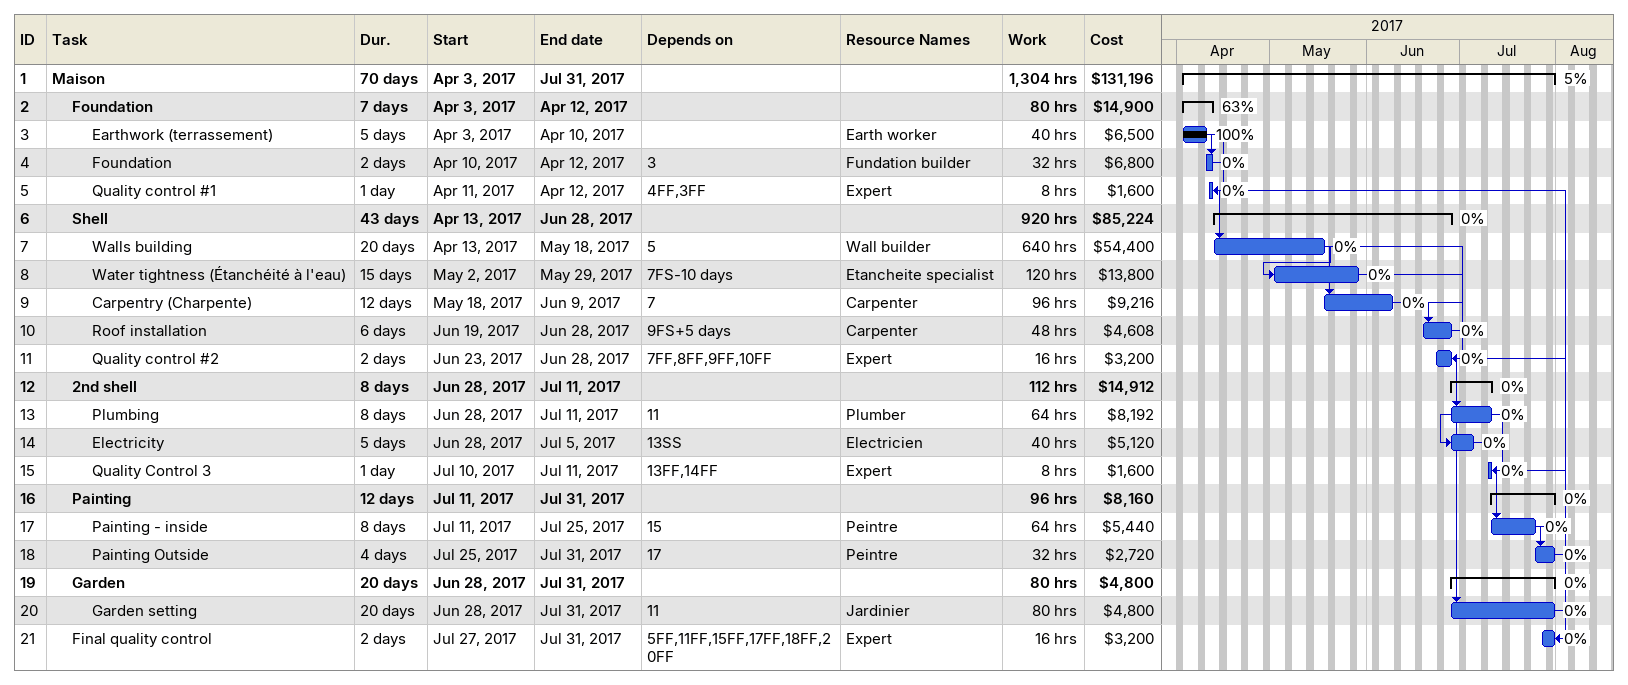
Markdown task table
| ID | Level | Task | Duration | Start | Finish | Predecessors | Resources | % complete | Work (h) | Cost ($) |
|---|---|---|---|---|---|---|---|---|---|---|
| 1 | 1 | **Maison** | 70d | 2017-04-03 | 2017-07-31 |  |  | 5 | 1304 | 131196 |
| 2 | 2 | **Foundation** | 7d | 2017-04-03 | 2017-04-12 |  |  | 63 | 80 | 14900 |
| 3 | 3 | Earthwork (terrassement) | 5d | 2017-04-03 | 2017-04-10 |  | Earth worker | 100 | 40 | 6500 |
| 4 | 3 | Foundation | 2d | 2017-04-10 | 2017-04-12 | 3 | Fundation builder | 0 | 32 | 6800 |
| 5 | 3 | Quality control #1 | 1d | 2017-04-11 | 2017-04-12 | 4FF, 3FF | Expert | 0 | 8 | 1600 |
| 6 | 2 | **Shell** | 43d | 2017-04-13 | 2017-06-28 |  |  | 0 | 920 | 85224 |
| 7 | 3 | Walls building | 20d | 2017-04-13 | 2017-05-18 | 5 | Wall builder | 0 | 640 | 54400 |
| 8 | 3 | Water tightness (Étanchéité à l'eau) | 15d | 2017-05-02 | 2017-05-29 | 7FS-10d | Etancheite specialist | 0 | 120 | 13800 |
| 9 | 3 | Carpentry (Charpente) | 12d | 2017-05-18 | 2017-06-09 | 7 | Carpenter | 0 | 96 | 9216 |
| 10 | 3 | Roof installation | 6d | 2017-06-19 | 2017-06-28 | 9FS+5d | Carpenter | 0 | 48 | 4608 |
| 11 | 3 | Quality control #2 | 2d | 2017-06-23 | 2017-06-28 | 7FF, 8FF, 9FF, 10FF | Expert | 0 | 16 | 3200 |
| 12 | 2 | **2nd shell** | 8d | 2017-06-28 | 2017-07-11 |  |  | 0 | 112 | 14912 |
| 13 | 3 | Plumbing | 8d | 2017-06-28 | 2017-07-11 | 11 | Plumber | 0 | 64 | 8192 |
| 14 | 3 | Electricity | 5d | 2017-06-28 | 2017-07-05 | 13SS | Electricien | 0 | 40 | 5120 |
| 15 | 3 | Quality Control 3 | 1d | 2017-07-10 | 2017-07-11 | 13FF, 14FF | Expert | 0 | 8 | 1600 |
| 16 | 2 | **Painting** | 12d | 2017-07-11 | 2017-07-31 |  |  | 0 | 96 | 8160 |
| 17 | 3 | Painting - inside | 8d | 2017-07-11 | 2017-07-25 | 15 | Peintre | 0 | 64 | 5440 |
| 18 | 3 | Painting Outside | 4d | 2017-07-25 | 2017-07-31 | 17 | Peintre | 0 | 32 | 2720 |
| 19 | 2 | **Garden** | 20d | 2017-06-28 | 2017-07-31 |  |  | 0 | 80 | 4800 |
| 20 | 3 | Garden setting | 20d | 2017-06-28 | 2017-07-31 | 11 | Jardinier | 0 | 80 | 4800 |
| 21 | 2 | Final quality control | 2d | 2017-07-27 | 2017-07-31 | 5FF, 11FF, 15FF, 17FF, 18FF, 20FF | Expert | 0 | 16 | 3200 |
